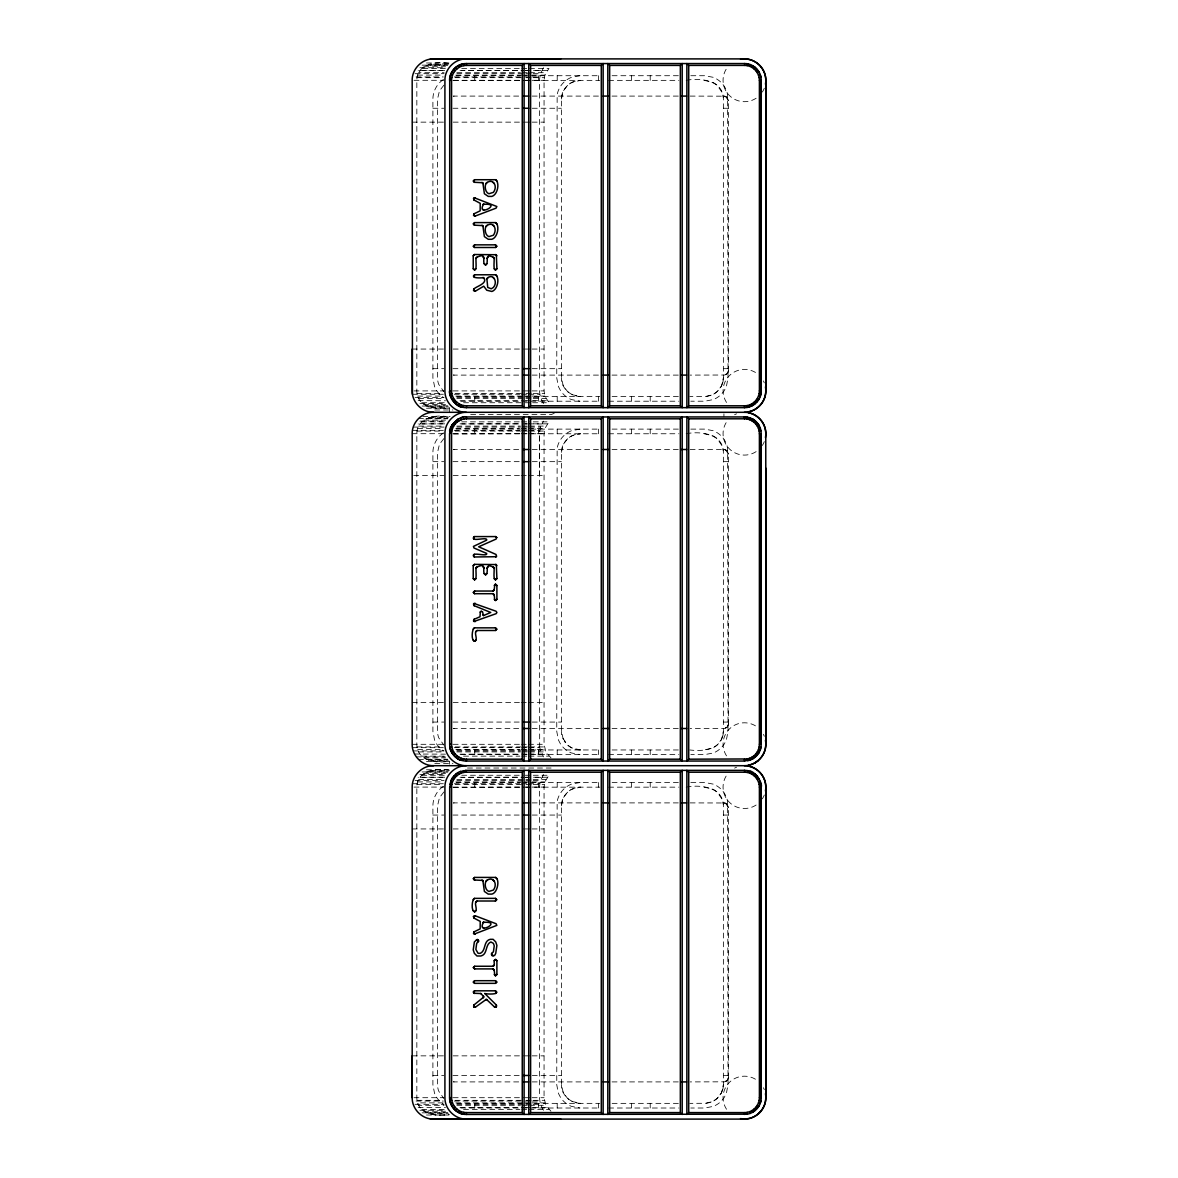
<?xml version="1.0" encoding="UTF-8"?>
<svg xmlns="http://www.w3.org/2000/svg" width="1178" height="1178" viewBox="0 0 1178 1178"><rect width="100%" height="100%" fill="white"/><g stroke="black" fill="none" stroke-linecap="round" stroke-linejoin="round"><path stroke-width="0.75" stroke-dasharray="5 3.75" d="M449.378 412.3L449.378 407.647C436.92 410.562 416.673 407.323 416.835 390.905L416.835 80.295C416.673 63.877 436.92 60.638 449.378 63.553M539.406 475.544L539.406 433.695L540.452 427.084L543.5 421.12M561.405 98.967L563.305 90.912L567.722 85.184A19.304 19.304 0 0 1 572.331 82.195L580.666 80.354C570.608 80.251 561.376 88.777 561.405 98.967L561.405 377.961L563.305 386.016L567.722 391.744A19.304 19.304 0 0 0 572.331 394.733L580.666 396.559M561.405 452.367L563.305 444.312L567.722 438.584A19.304 19.304 0 0 1 572.331 435.595L580.666 433.754C570.608 433.637 561.376 442.177 561.405 452.367L561.405 731.361L563.305 739.416M561.405 805.767L563.305 797.712L567.722 791.984A19.304 19.304 0 0 1 572.331 788.995L580.666 787.154C570.608 787.037 561.376 795.577 561.405 805.767L561.405 1084.761L563.305 1092.816L567.722 1098.544A19.216 19.216 0 0 0 572.331 1101.533L580.666 1103.359M448.111 416.953C435.845 413.993 416.629 417.881 416.835 433.695L416.835 744.305C416.673 760.723 436.92 763.962 449.378 761.047L449.378 764.154M449.378 770.353C436.92 767.438 416.673 770.677 416.835 787.095L416.835 1097.705C416.673 1114.123 436.92 1117.362 449.378 1114.447M543.5 67.72L540.452 73.684L539.406 80.295L539.406 390.905L540.452 397.516L543.5 403.48M532.603 402.743L548.963 402.743L544.884 396.088L544.059 390.905L544.059 80.295L544.884 75.112L548.963 68.457L528.966 68.457M550.965 757.852L545.885 751.917L544.059 744.305L544.059 433.695L544.884 428.512L548.963 421.857L528.966 421.857M543.5 774.52L540.452 780.484L539.406 787.095L539.406 1097.705L540.452 1104.316L543.5 1110.28M550.965 1111.252L545.885 1105.303L544.059 1097.705L544.059 787.095L544.884 781.912L548.963 775.257L532.603 775.257M686.17 80.354C700.071 77.483 723.439 80.251 723.366 98.967L723.366 377.961L721.466 386.016L717.049 391.744A19.304 19.304 0 0 1 712.44 394.733L705.74 396.485L689.748 396.559M686.17 433.754C700.071 430.883 723.439 433.651 723.366 452.367L723.366 731.361L721.466 739.416L717.049 745.144A19.304 19.304 0 0 1 712.44 748.133L704.105 749.959M686.17 787.154C700.071 784.283 723.439 787.051 723.366 805.767L723.366 1084.761L721.466 1092.816L717.049 1098.544A19.304 19.304 0 0 1 712.44 1101.533L705.74 1103.285L689.748 1103.359M722.718 382.776C720.45 390.875 712.425 396.515 704.105 396.559M722.718 736.176C718.933 750.327 701.749 751.49 689.748 749.959M722.718 1089.576C720.45 1097.675 712.425 1103.315 704.105 1103.359M445.358 68.457L421.739 68.457L418.661 72.697L444.106 72.697M443.885 85.184L439.453 90.912L437.553 98.967L437.553 377.961A17.964 17.964 0 0 0 438.746 384.396L443.885 391.744M443.885 438.584L439.453 444.312L437.553 452.367L437.553 731.361A17.964 17.964 0 0 0 438.746 737.796L443.885 745.144M443.885 791.984L439.453 797.712L437.553 805.767L437.553 1084.761A17.964 17.964 0 0 0 438.746 1091.196L443.885 1098.544M443.429 79.5C437.009 83.785 432.944 91.221 432.9 98.967L432.9 377.961L434.535 386.517A23.339 23.339 0 0 0 443.429 397.428M443.429 432.9C437.009 437.185 432.944 444.621 432.9 452.367L432.9 731.361L434.535 739.917A23.339 23.339 0 0 0 443.429 750.828M443.429 786.286C437.009 790.585 432.944 798.021 432.9 805.767L432.9 1084.761L434.535 1093.317A23.339 23.339 0 0 0 443.429 1104.228M554.19 413.345L551.083 414.627L467.475 414.627M453.515 80.634L523.93 80.369M453.515 434.034L520.293 433.769M453.515 787.434L523.93 787.169M454.119 96.095L453.28 96.184A4.653 4.653 0 0 1 454.119 96.095L519.778 96.095M454.119 449.495L453.28 449.584A4.653 4.653 0 0 1 454.119 449.495L519.778 449.495M454.119 802.895L453.28 802.984A4.653 4.653 0 0 1 454.119 802.895L519.778 802.895M580.003 75.716L571.448 77.336A23.236 23.236 0 0 0 557.15 94.726L556.752 377.961L558.387 386.517L560.551 390.684A23.162 23.162 0 0 0 571.448 399.578L580.003 401.212M580.003 429.116L571.448 430.736A23.236 23.236 0 0 0 557.15 448.126L556.752 731.361L558.387 739.917L560.551 744.084A23.162 23.162 0 0 0 571.448 752.978L580.003 754.612M580.003 782.516L571.448 784.136A23.236 23.236 0 0 0 557.15 801.526L556.752 1084.761L558.387 1093.317L560.551 1097.484A23.162 23.162 0 0 0 571.448 1106.378L580.003 1108.012M426.451 62.979L450.084 62.979M447.316 63.759L428.394 64.363L448.391 64.363M422.077 65.158L447.522 65.158M425.965 65.379L447.787 65.379M423.727 66.748L445.549 66.748M419.898 67.72L445.343 67.72M461.717 68.457L519.881 68.457M521.707 68.457L527.155 68.457M420.031 70.444L445.475 70.444L418.146 70.577M460.009 70.444L523.636 70.444L461.776 70.577M525.447 70.444L530.895 70.444L525.388 70.577M547.255 70.444L532.721 70.444L541.747 70.577M456.828 72.697L520.44 72.697M522.252 72.697L527.715 72.697M529.526 72.697L545.885 72.697M415.039 73.684L444.121 73.684M456.843 73.684L524.107 73.684M525.918 73.684L531.366 73.684M533.192 73.684L540.452 73.684M417.645 75.112L443.09 75.112M455.812 75.112L523.076 75.112M524.887 75.112L530.336 75.112M532.161 75.112L544.884 75.112M456.151 75.716L520.44 75.716M522.104 75.716L599.764 75.716M612.118 75.716L678.867 75.716M690.809 75.716L704.768 75.716L713.323 77.336A23.236 23.236 0 0 1 727.621 94.726L728.019 377.961L726.384 386.517L724.22 390.684A23.162 23.162 0 0 1 713.323 399.578L704.768 401.212L690.809 401.212M416.084 76.938L443.34 76.938M454.252 76.938L523.312 76.938M525.138 76.938L530.586 76.938M532.397 76.938L539.671 76.938M417.041 77.674L442.486 77.674M455.209 77.674L524.269 77.674M526.095 77.674L531.543 77.674M533.354 77.674L544.265 77.674M413.993 80.295L444.091 80.295M453.177 80.295L524.063 80.295M524.873 80.295L531.337 80.295M532.147 80.295L544.059 80.295M525.756 80.369L599.764 80.369M608.584 80.369L678.881 80.354M532.191 96.095L599.617 96.095M612.045 96.095L679.47 96.095M690.117 96.095L724.676 96.184L727.106 97.465L728.475 100.748L728.402 371.291L727.106 373.735L724.676 375.016L690.117 375.105M432.9 108.258L443.841 108.258M452.941 108.258L520.337 108.258M532.265 108.258L561.405 108.258M723.366 108.258L728.019 108.258M412.182 122.144L444.091 122.144M453.177 122.144L524.063 122.144M524.873 122.144L531.337 122.144M532.147 122.144L544.059 122.144M412.182 349.056L444.091 349.056M453.177 349.056L524.063 349.056M524.873 349.056L531.337 349.056M532.147 349.056L544.059 349.056M432.9 368.67L443.841 368.67M452.941 368.67L520.337 368.67M532.265 368.67L561.405 368.67M723.366 368.67L728.019 368.67M454.119 375.105L453.28 375.016A4.653 4.653 0 0 0 454.119 375.105L519.778 375.105M532.191 375.105L599.617 375.105M612.045 375.105L679.47 375.105M413.993 390.905L444.091 390.905M453.177 390.905L524.063 390.905M524.873 390.905L531.337 390.905M532.147 390.905L544.059 390.905M417.041 393.526L442.486 393.526M455.209 393.526L524.269 393.526M526.095 393.526L531.543 393.526M533.354 393.526L544.265 393.526M412.447 394.262L443.34 394.262M454.252 394.262L519.675 394.262M521.501 394.262L526.949 394.262M528.775 394.262L539.671 394.262M417.645 396.088L443.09 396.088M455.812 396.088L523.076 396.088M524.887 396.088L530.336 396.088M532.161 396.088L544.884 396.088M456.814 396.559L523.93 396.559M525.756 396.559L599.764 396.559M612.118 396.559L678.867 396.559M415.039 397.516L444.121 397.516M456.843 397.516L524.107 397.516M525.918 397.516L531.366 397.516M533.192 397.516L540.452 397.516M418.661 398.503L444.106 398.503M456.828 398.503L524.077 398.517M525.889 398.517L531.352 398.517M533.163 398.517L545.885 398.517M418.146 400.623L445.475 400.756M460.009 400.756L523.636 400.756M525.388 400.623L530.895 400.756M532.647 400.623L547.255 400.756M460.804 401.212L599.764 401.212M608.584 401.212L678.867 401.212M421.739 402.743L445.358 402.743M463.543 402.743L523.518 402.743M525.329 402.743L530.792 402.743M419.898 403.48L445.343 403.48M423.727 404.452L445.549 404.452M425.965 405.821L447.787 405.821M422.077 406.042L447.522 406.042M428.394 406.837L448.391 406.837M430.957 407.441L447.316 407.441M426.451 408.221L450.084 408.221M434.77 409.973L452.941 409.973M422.814 416.379L450.084 416.379M430.957 417.159L447.316 417.159M428.394 417.763L448.391 417.763M418.44 418.558L447.522 418.558M425.965 418.779L447.787 418.779M423.727 420.148L445.549 420.148M419.898 421.12L445.343 421.12M421.739 421.857L445.358 421.857M461.717 421.857L519.881 421.857M521.707 421.857L527.155 421.857M420.031 423.844L445.475 423.844L418.146 423.977M460.009 423.844L519.999 423.844L461.776 423.977M527.258 423.844L521.81 423.844L527.199 423.977M547.255 423.844L529.084 423.844L541.747 423.977M418.661 426.097L444.106 426.097M456.828 426.097L520.44 426.097M522.252 426.097L527.715 426.097M529.526 426.097L545.885 426.097M413.228 427.084L444.121 427.084M456.843 427.084L520.47 427.084M522.281 427.084L527.729 427.084M529.555 427.084L540.452 427.084M417.645 428.512L443.09 428.512M455.812 428.512L519.439 428.512M521.25 428.512L526.699 428.512M528.524 428.512L544.884 428.512M456.151 429.116L520.44 429.116M522.104 429.116L599.764 429.116M612.118 429.116L678.867 429.116M690.809 429.116L704.768 429.116L713.323 430.736A23.236 23.236 0 0 1 727.621 448.126L728.019 731.361L726.384 739.917L724.22 744.084A23.162 23.162 0 0 1 713.323 752.978L704.768 754.612L690.809 754.612M412.447 430.338L443.34 430.338M454.252 430.338L519.675 430.338M521.501 430.338L526.949 430.338M528.775 430.338L539.671 430.338M417.041 431.074L442.486 431.074M455.209 431.074L520.632 431.074M522.458 431.074L527.906 431.074M529.732 431.074L544.265 431.074M412.182 433.695L444.091 433.695M453.177 433.695L520.426 433.695M521.236 433.695L527.7 433.695M528.51 433.695L544.059 433.695M522.104 433.769L599.764 433.769M608.584 433.769L678.881 433.754M532.191 449.495L599.617 449.495M612.045 449.495L679.47 449.495M690.117 449.495L724.676 449.584L727.106 450.865L728.475 454.148L728.402 724.691L727.106 727.135L724.676 728.416L690.117 728.505M432.9 461.658L443.841 461.658M452.941 461.658L520.337 461.658M532.265 461.658L561.405 461.658M723.366 461.658L728.019 461.658M413.728 475.544L444.091 475.544M453.177 475.544L520.426 475.544M521.236 475.544L527.7 475.544M528.51 475.544L544.059 475.544M412.182 702.456L444.091 702.456M453.177 702.456L520.426 702.456M521.236 702.456L527.7 702.456M528.51 702.456L544.059 702.456M432.9 722.07L443.841 722.07M452.941 722.07L520.337 722.07M532.265 722.07L561.405 722.07M723.366 722.07L728.019 722.07M454.119 728.505L453.28 728.416A4.653 4.653 0 0 0 454.119 728.505L519.778 728.505M532.191 728.505L599.617 728.505M612.045 728.505L679.47 728.505M412.182 744.305L444.091 744.305M453.177 744.305L520.426 744.305M521.236 744.305L527.7 744.305M528.51 744.305L544.059 744.305M417.041 746.926L442.486 746.926M455.209 746.926L520.632 746.926M522.458 746.926L527.906 746.926M529.732 746.926L544.265 746.926M412.447 747.662L443.34 747.662M454.252 747.662L519.675 747.662M521.501 747.662L526.949 747.662M528.775 747.662L539.671 747.662L543.5 756.88M417.645 749.488L443.09 749.488M455.812 749.488L519.439 749.488M521.25 749.488L526.699 749.488M528.524 749.488L544.884 749.488M456.814 749.959L520.293 749.959M522.104 749.959L599.764 749.959M612.118 749.959L678.867 749.959M413.228 750.916L444.121 750.916M456.843 750.916L520.47 750.916M522.281 750.916L527.729 750.916M529.555 750.916L540.452 750.916M418.661 751.917L444.106 751.917M456.828 751.917L520.44 751.917M522.252 751.917L527.715 751.917M529.526 751.917L545.885 751.917M414.509 754.023L445.475 754.156M460.009 754.156L519.999 754.156M521.751 754.023L527.258 754.156M529.025 754.023L547.255 754.156M460.804 754.612L599.764 754.612M608.584 754.612L678.867 754.612M421.739 756.143L445.358 756.143M463.543 756.143L519.881 756.143M521.707 756.143L527.155 756.143M528.966 756.143L548.963 756.143M416.261 756.88L445.343 756.88M423.727 757.852L445.549 757.852M425.965 759.221L447.787 759.221M418.44 759.442L447.522 759.442M428.394 760.237L448.391 760.237M430.957 760.841L447.316 760.841M426.451 761.621L450.084 761.621M434.77 763.373L452.941 763.373M467.475 768.027L551.083 768.027M426.451 769.779L450.084 769.779M430.957 770.559L447.316 770.559M428.394 771.163L448.391 771.163M422.077 771.958L447.522 771.958M425.965 772.179L447.787 772.179M423.727 773.548L445.549 773.548M419.898 774.52L445.343 774.52M421.739 775.257L445.358 775.257M461.717 775.257L523.518 775.257M525.329 775.257L530.792 775.257M420.031 777.244L445.475 777.244L418.146 777.377M460.009 777.244L523.636 777.244L461.776 777.377M525.447 777.244L530.895 777.244L525.388 777.377M547.255 777.244L532.721 777.244L541.747 777.377M418.661 779.483L444.106 779.483M456.828 779.483L524.077 779.497M525.889 779.497L531.352 779.497M533.163 779.497L545.885 779.497M415.039 780.484L444.121 780.484M456.843 780.484L524.107 780.484M525.918 780.484L531.366 780.484M533.192 780.484L540.452 780.484M417.645 781.912L443.09 781.912M455.812 781.912L523.076 781.912M524.887 781.912L530.336 781.912M532.161 781.912L544.884 781.912M456.151 782.516L520.44 782.516M522.104 782.516L599.764 782.516M612.118 782.516L678.867 782.516M690.809 782.516L704.768 782.516L713.323 784.136A23.236 23.236 0 0 1 727.621 801.526L728.019 1084.761L726.384 1093.317L724.22 1097.484A23.162 23.162 0 0 1 713.323 1106.378L704.768 1108.012L690.809 1108.012M412.447 783.738L443.34 783.738M454.252 783.738L519.675 783.738M521.501 783.738L526.949 783.738M528.775 783.738L539.671 783.738M417.041 784.474L442.486 784.474M455.209 784.474L524.269 784.474M526.095 784.474L531.543 784.474M533.354 784.474L544.265 784.474M413.993 787.095L444.091 787.095M453.177 787.095L524.063 787.095M524.873 787.095L531.337 787.095M532.147 787.095L544.059 787.095M525.756 787.169L599.764 787.169M608.584 787.169L678.881 787.154M532.191 802.895L599.617 802.895M612.045 802.895L679.47 802.895M690.117 802.895L724.676 802.984L727.106 804.265L728.475 807.548L728.402 1078.091L727.106 1080.535L724.676 1081.816L690.117 1081.905M432.9 815.058L443.841 815.058M452.941 815.058L520.337 815.058M532.265 815.058L561.405 815.058M723.366 815.058L728.019 815.058M412.182 828.944L444.091 828.944M453.177 828.944L524.063 828.944M524.873 828.944L531.337 828.944M532.147 828.944L544.059 828.944M412.182 1055.856L444.091 1055.856M453.177 1055.856L524.063 1055.856M524.873 1055.856L531.337 1055.856M532.147 1055.856L544.059 1055.856M432.9 1075.47L443.841 1075.47M452.941 1075.47L520.337 1075.47M532.265 1075.47L561.405 1075.47M723.366 1075.47L728.019 1075.47M454.119 1081.905L453.28 1081.816A4.653 4.653 0 0 0 454.119 1081.905L519.778 1081.905M532.191 1081.905L599.617 1081.905M612.045 1081.905L679.47 1081.905M413.993 1097.705L444.091 1097.705M453.177 1097.705L524.063 1097.705M524.873 1097.705L531.337 1097.705M532.147 1097.705L544.059 1097.705M417.041 1100.326L442.486 1100.326M455.209 1100.326L524.269 1100.326M526.095 1100.326L531.543 1100.326M533.354 1100.326L544.265 1100.326M416.084 1101.062L443.34 1101.062M454.252 1101.062L523.312 1101.062M525.138 1101.062L530.586 1101.062M532.397 1101.062L539.671 1101.062M443.09 1102.888L417.645 1102.888L418.661 1105.303L444.106 1105.303M455.812 1102.888L523.076 1102.888M524.887 1102.888L530.336 1102.888M532.161 1102.888L544.884 1102.888M456.814 1103.359L523.93 1103.359M525.756 1103.359L599.764 1103.359M612.118 1103.359L678.867 1103.359M415.039 1104.316L444.121 1104.316M456.843 1104.316L524.107 1104.316M525.918 1104.316L531.366 1104.316M533.192 1104.316L540.452 1104.316M456.828 1105.303L520.44 1105.303M522.252 1105.303L527.715 1105.303M529.526 1105.303L545.885 1105.303M418.146 1107.423L445.475 1107.556M460.009 1107.556L523.636 1107.556M525.388 1107.423L530.895 1107.556M532.647 1107.423L547.255 1107.556M460.804 1108.012L599.764 1108.012M608.584 1108.012L678.867 1108.012M421.739 1109.543L445.358 1109.543M463.543 1109.543L519.881 1109.543M521.707 1109.543L527.155 1109.543M528.966 1109.543L548.963 1109.543M419.898 1110.28L445.343 1110.28M423.727 1111.252L445.549 1111.252M425.965 1112.621L447.787 1112.621M422.077 1112.842L447.522 1112.842M428.394 1113.637L448.391 1113.637M430.957 1114.241L447.316 1114.241M426.451 1115.021L450.084 1115.021M580.666 749.959C574.128 749.988 567.663 746.499 564.174 740.977M704.105 80.354L712.44 82.195A19.304 19.304 0 0 1 717.049 85.184L722.173 92.517L723.292 97.391M580.666 396.559C572.92 396.485 565.455 391.685 562.598 384.396A17.964 17.964 0 0 1 561.405 377.961M704.105 433.754L712.44 435.595A19.304 19.304 0 0 1 717.049 438.584L722.173 445.917L723.292 450.791M580.666 749.959L572.331 748.133A19.304 19.304 0 0 1 567.722 745.144L562.598 737.796A17.964 17.964 0 0 1 561.405 731.361M704.105 787.154L712.44 788.995A19.304 19.304 0 0 1 717.049 791.984L722.173 799.317L723.292 804.191M580.666 1103.359C572.92 1103.285 565.455 1098.485 562.598 1091.196A17.964 17.964 0 0 1 561.405 1084.761M539.671 747.662L539.406 433.695M723.925 413.846L723.925 416.953M650.212 75.716L650.212 80.369M650.212 396.559L650.212 401.212M650.212 429.116L650.212 433.769M650.212 749.959L650.212 754.612M650.212 782.516L650.212 787.169M650.212 1103.359L650.212 1108.012M631.614 75.716L631.614 80.369M631.614 396.559L631.614 401.212M631.614 429.116L631.614 433.769M631.614 749.959L631.614 754.612M631.614 782.516L631.614 787.169M631.614 1103.359L631.614 1108.012M598.601 75.716L598.601 80.369M598.601 396.559L598.601 401.212M598.601 429.116L598.601 433.769M598.601 749.959L598.601 754.612M598.601 782.516L598.601 787.169M598.601 1103.359L598.601 1108.012M557.209 75.716L557.209 80.369M557.209 396.559L557.209 401.212M557.209 429.116L557.209 433.769M557.209 749.959L557.209 754.612M557.209 782.516L557.209 787.169M557.209 1103.359L557.209 1108.012M538.611 75.716L538.611 80.369M538.611 396.559L538.611 401.212M538.611 429.116L538.611 433.769M538.611 749.959L538.611 754.612M538.611 782.516L538.611 787.169M538.611 1103.359L538.611 1108.012M474.763 75.716L474.763 80.369M474.763 396.559L474.763 401.212M474.763 429.116L474.763 433.769M474.763 749.959L474.763 754.612M474.763 782.516L474.763 787.169M474.763 1103.359L474.763 1108.012M723.366 1084.747A18.053 18.053 0 0 1 722.173 1091.211M764.316 795.003A21.395 21.395 0 0 1 762.328 798.831M756.129 805.03A21.395 21.395 0 0 1 727.827 773.637M734.601 768.115A21.395 21.395 0 0 1 736.559 767.231M726.531 1109.264A21.395 21.395 0 0 1 757.91 1080.948M763.432 1087.736A21.395 21.395 0 0 1 764.316 1089.694M723.366 377.947A18.053 18.053 0 0 1 722.173 384.426M764.316 88.203A21.395 21.395 0 0 1 762.328 92.031M756.129 98.23A21.395 21.395 0 0 1 727.827 66.837M726.531 402.464A21.395 21.395 0 0 1 757.91 374.162M763.432 380.936A21.395 21.395 0 0 1 764.316 382.894M726.531 755.864A21.395 21.395 0 0 1 757.91 727.548M763.432 734.336A21.395 21.395 0 0 1 764.316 736.294M764.316 441.603A21.395 21.395 0 0 1 762.328 445.431M756.129 451.63A21.395 21.395 0 0 1 727.827 420.237M734.601 414.73A21.395 21.395 0 0 1 736.559 413.831M723.366 731.347A18.053 18.053 0 0 1 722.173 737.826M728.475 370.452L727.106 373.735L723.822 375.105A4.653 4.653 0 0 0 728.475 370.452M728.475 723.852L727.106 727.135L723.822 728.505A4.653 4.653 0 0 0 728.475 723.852M728.475 1077.252L727.106 1080.535L723.822 1081.905A4.653 4.653 0 0 0 728.475 1077.252M725.53 96.419L723.822 96.095A4.653 4.653 0 0 1 728.475 100.748L725.53 96.419M725.53 449.819L723.822 449.495A4.653 4.653 0 0 1 728.475 454.148L725.53 449.819M725.53 803.219L723.822 802.895A4.653 4.653 0 0 1 728.475 807.548L725.53 803.219"/><path stroke-width="1.5" d="M466.311 1119.1C454.87 1119.291 444.724 1109.146 444.916 1097.705L444.916 787.095C444.724 775.654 454.87 765.509 466.311 765.7L744.378 765.7C755.82 765.509 765.965 775.654 765.774 787.095L765.774 1097.705C765.965 1109.146 755.82 1119.291 744.378 1119.1L433.578 1119.1C422.136 1119.321 411.961 1109.146 412.182 1097.705L412.182 1055.856M412.182 349.056L412.182 390.905C411.961 402.346 422.136 412.521 433.578 412.3L462.188 412.3M744.378 765.7C755.82 765.891 765.965 755.746 765.774 744.305L765.774 468.093M466.311 58.9C454.87 58.709 444.724 68.854 444.916 80.295L444.916 390.905C444.724 402.346 454.87 412.491 466.311 412.3L744.378 412.3C755.82 412.491 765.965 402.346 765.774 390.905L765.774 80.295C765.965 68.854 755.82 58.709 744.378 58.9L433.578 58.9C422.136 58.679 411.961 68.854 412.182 80.295L412.447 394.262M496.66 537.551L496.1 539.068L478.68 546.783L496.1 554.499L496.394 556.708L474.351 556.988C469.374 550.656 488.045 557.533 486.647 553.41L473.998 548.02L473.423 546.415L486.661 540.157C488.075 536.093 469.359 542.852 474.351 536.579L495.732 536.579L496.66 537.551L495.732 536.579M522.252 65.408L522.252 405.792L524.077 407.632L524.107 63.553L522.252 65.408L466.473 65.408C458.492 65.276 451.365 72.359 451.572 80.369L451.572 390.831C451.395 398.827 458.463 405.954 466.473 405.792L466.385 407.632C457.403 407.882 449.407 399.872 449.569 390.905M523.871 417.189L522.252 418.808L466.473 418.808C458.507 418.691 451.365 425.744 451.572 433.769L451.572 744.231C451.395 752.227 458.463 759.354 466.473 759.192L466.385 761.032C457.491 761.268 449.26 753.287 449.701 744.305L449.569 433.695L451.807 425.317L457.933 419.191M466.473 1112.592C458.463 1112.754 451.395 1105.627 451.572 1097.631L451.572 787.169C451.38 779.173 458.478 772.046 466.473 772.208L522.252 772.208L524.077 770.368L524.107 1114.447L522.252 1112.592L466.473 1112.592L466.385 1114.432C457.403 1114.668 449.407 1106.672 449.569 1097.705L449.701 787.095L451.807 778.717L457.933 772.591M688.718 65.408L688.718 405.792L686.877 407.632L686.862 63.553L688.718 65.408L744.496 65.408L744.57 63.568L466.311 63.553M744.496 418.808L744.57 416.968C753.434 416.776 761.577 424.757 761.121 433.695L761.121 744.305C761.503 752.241 755.157 759.442 747.47 760.797L747.146 758.956C754.082 757.793 759.501 751.269 759.398 744.231L759.398 433.769C759.574 425.773 752.506 418.646 744.496 418.808L688.718 418.808L686.877 416.968L686.862 761.047L688.718 759.192L747.146 758.956M688.718 772.208L688.718 1112.592L686.862 1114.447L686.862 770.353L688.718 772.208L744.496 772.208L744.57 770.368L466.311 770.353L460.024 771.664M449.569 80.295C449.407 71.313 457.403 63.347 466.385 63.553L466.473 65.408M463.808 405.556C460.127 411.637 447.905 396.706 449.701 390.905L449.701 80.295C449.643 72.948 454.944 65.924 462.085 64.186M744.584 416.953L466.311 416.953C459.464 414.435 444.239 430.53 451.572 433.769M688.718 405.792L744.496 405.792C752.506 405.968 759.574 398.827 759.398 390.831L759.398 80.369C759.515 72.403 752.536 65.232 744.496 65.408M744.378 407.647C753.287 407.868 761.592 399.946 761.121 390.905L761.121 80.295C761.577 71.269 753.316 63.288 744.378 63.553M758.499 395.999L760.222 396.633L761.253 390.905L761.253 80.295L759.398 80.369M688.718 1112.592L744.496 1112.592C752.506 1112.754 759.574 1105.627 759.398 1097.631L759.398 787.169C759.574 779.173 752.506 772.046 744.496 772.208M473.423 180.97L474.675 179.719L495.658 179.719C499.928 182.943 497.661 194.797 491.874 196.402L488.252 196.402L484.394 193.752L482.862 182.737L474.219 182.281L473.423 180.97L474.675 179.719M473.423 223.849L474.675 222.598L495.658 222.598C499.928 225.808 497.572 237.691 491.874 239.281L488.252 239.281L484.394 236.631L482.862 225.616L474.219 225.16L473.423 223.849L474.675 222.598M473.423 246.099L474.675 244.847L495.437 244.847L496.674 246.246L495.437 247.498L474.675 247.498L473.423 246.246L474.675 244.847M473.232 255.773L474.484 254.522L496.336 254.728L496.91 268.731C492.124 273.679 494.951 259.396 493.876 257.54C483.054 252.18 489.812 262.561 485.63 264.976C480.521 262.944 489.032 251.4 476.236 257.54C475.132 259.381 477.988 273.664 473.232 268.731L473.232 255.773L474.484 254.522M485.896 183.606C492.168 177.274 498.441 185.564 493.42 192.353L488.885 193.737C484.865 192.515 483.967 184.254 487.132 182.369M485.896 226.485C492.522 220.183 498.058 228.517 493.42 235.232L488.885 236.616C484.865 235.379 483.967 227.133 487.132 225.248M486.882 278.685C492.654 272.442 498.382 281.63 493.42 287.417L491.255 288.801L487.721 287.417L486.882 278.685L488.134 277.434M473.232 565.602L474.484 564.365L496.336 564.571L496.895 578.56C492.124 583.508 494.951 569.224 493.876 567.369C483.054 562.009 489.812 572.39 485.63 574.805C480.521 572.773 489.017 561.229 476.236 567.369C475.132 569.21 477.988 583.493 473.232 578.56L473.232 565.602L474.484 564.365M473.423 592.298L474.675 591.047L492.993 591.047C495.732 590.443 493.126 581.107 496.895 585.525L496.895 599.263C493.126 603.681 495.732 594.33 492.993 593.712L474.454 593.697L473.423 592.298L474.675 591.047M473.232 629.096L474.484 627.845L495.423 627.845L496.674 629.096L495.423 630.495L477.119 630.495C472.923 631.879 478.666 639.418 474.852 641.274C470.758 641.171 471.98 628.507 474.484 627.845M473.423 878.67L474.675 877.419L495.644 877.419C500.105 879.966 497.381 893.042 491.874 894.102L488.252 894.102L484.394 891.466L482.862 880.437L474.219 879.981L473.423 878.67L474.675 877.419M473.232 899.609L474.484 898.358L495.423 898.358L496.674 899.609L495.423 901.008L477.119 901.008C472.923 902.392 478.666 909.931 474.837 911.787C470.744 911.684 471.98 899.02 474.484 898.358M495.879 959.496L496.895 960.718L496.895 974.456C493.126 978.874 495.732 969.523 492.993 968.905L474.675 968.905L473.423 967.668L474.675 966.255L492.993 966.255C496.144 965.592 492.404 960.512 495.261 959.496M473.423 981.951L474.675 980.7L495.423 980.7L496.674 982.099L495.423 983.35L474.675 983.35L473.423 982.099L474.675 980.7M473.423 992.067L474.675 990.816L495.423 990.816C500.547 995.086 485.778 994.099 484.747 993.466L496.409 1005.099L496.277 1007.013L494.701 1007.161L486.381 999.312L475.456 1007.131L473.865 1007.057L473.689 1005.187L483.878 996.956L480.963 993.555L473.983 993.26L473.512 991.596L474.675 990.816M485.881 881.321C492.168 874.989 498.427 883.264 493.405 890.053L488.87 891.437C484.865 890.215 483.967 881.954 487.132 880.069M480.226 612.221L481.08 611.294L482.538 611.794L483.436 615.593L490.725 612.472L474.012 605.61L473.998 603.43L496.1 611.249L496.91 612.516L496.1 613.694L473.998 621.498L473.806 619.466L480.006 616.742L480.329 611.809L481.493 611.353M482.892 204.398C504.346 202.41 475.249 218.401 483.731 203.823M482.877 922.448C504.331 920.46 475.235 936.436 483.731 921.859M496.66 556.016L495.732 556.988M463.808 758.956C460.627 764.375 449.554 752.433 449.967 747.22M463.808 1112.356L463.499 1114.167C455.695 1112.93 449.628 1105.582 449.701 1097.705L451.572 1097.631M747.146 65.644L747.47 63.833M747.146 419.044L747.47 417.233M747.146 772.444C750.842 766.363 763.064 781.294 761.253 787.095L761.253 1097.705L759.398 1097.631M474.94 216.163L496.1 208.138L496.851 206.503L474.204 197.742L473.806 199.907L480.226 203.338L480.168 210.833L473.806 213.91L474.454 216.148M473.512 604.108L474.219 605.728M473.497 916.587L473.998 918.104L480.212 921.387L480.168 928.882L473.806 931.96L474.204 934.11L496.851 925.378L496.1 923.743L475.146 915.762L473.497 916.587L474.219 918.207M475.868 258.424L477.119 257.172M475.868 268.731L474.616 269.968M486.882 258.424L488.134 257.172M486.882 263.725L485.63 264.976L484.217 263.725M496.674 246.246L495.437 247.498M496.91 268.731L495.658 269.968M473.423 537.507L474.351 536.579M473.423 555.221L474.351 554.293M475.868 568.252L477.119 567.016M475.868 578.56L474.616 579.812M486.882 568.252L488.134 567.016M475.868 631.747L477.119 630.495M486.882 573.553L485.63 574.805L484.217 573.553M475.868 640.052L474.616 641.288M494.23 585.525L495.482 584.273M494.23 589.81L492.993 591.047M496.895 578.56L495.658 579.812M496.895 599.263L495.658 600.5M496.674 629.243L495.423 630.495M475.868 902.26L477.119 901.008M475.868 910.565L474.616 911.816M473.423 967.491L474.675 966.255M494.23 960.718L495.482 959.466L496.895 960.718M494.23 965.003L492.993 966.255M496.895 974.456L495.644 975.708M496.674 982.099L495.423 983.35M496.674 992.215L495.423 993.466M460.583 771.354C455.356 773.269 450.099 779.159 450.379 784.254M760.222 750.033L760.87 747.22L759.162 746.896M473.512 198.552L474.219 200.172M460.716 406.543L461.32 404.893M460.716 759.943L461.32 758.293M749.635 66.307L750.268 64.584M460.686 1113.416L461.32 1111.693M749.635 419.707L750.253 418.057M749.635 773.107L750.268 771.384M458.095 405.32L458.978 403.789M751.976 67.411L752.904 65.821M458.095 758.72L458.978 757.189M751.976 420.811L752.904 419.221M458.051 1112.179L458.978 1110.589M751.976 774.211L752.86 772.68M473.556 198.434L475.161 197.727M473.556 603.99L475.161 603.269M473.541 916.469L475.146 915.762M496.409 1006.866L496.409 1005.099M477.09 939.455L474.366 941.944L473.232 949.851L474.366 953.355L476.987 955.991L480.86 955.991C487.869 954.43 484.953 944.506 490.873 941.958L493.405 943.357L494.23 945.86L493.405 951.942C488.458 953.959 494.171 958.789 495.732 953.355L496.895 945.433L495.732 941.929L493.111 939.322L490.239 939.322C483.245 940.854 486.146 950.867 480.226 953.341L478.077 953.341L475.868 949.453L476.692 943.357L478.724 941.045L477.605 939.455M491.727 953.606L491.712 955.373M758.882 399.283L752.742 405.409L747.279 407.397M758.882 752.683L752.742 758.809L744.584 761.047L466.311 761.047M752.919 1112.209L758.882 1106.083L757.395 1105.155M478.371 941.693L478.371 939.911M754.097 68.898L755.289 67.485L747.279 63.803M455.724 403.656L456.873 402.302M455.724 757.056L456.873 755.702M754.097 422.298L755.231 420.944L752.742 419.191L744.378 416.953M455.68 1110.515L456.873 1109.102M754.097 775.698L755.231 774.344L747.279 770.603M483.392 997.854L483.525 995.984M473.865 1005.025L473.63 1006.778M528.76 407.647L528.76 63.553L530.615 65.408L530.615 405.792L528.863 407.544M607.804 407.647L607.804 63.553L609.659 65.408L609.659 405.792L607.907 407.544M749.635 1111.693L750.268 1113.416C756.585 1110.957 761.489 1104.655 761.121 1097.705L761.121 787.095L760.105 781.367L758.499 782.001M603.151 63.553L603.151 407.647L601.295 405.792L601.295 65.408L603.048 63.656M682.209 63.553L682.209 407.647L680.339 405.792L680.339 65.408L682.106 63.656M524.004 417.056L524.107 761.047L522.252 759.192L466.473 759.192M601.295 759.192L601.295 418.808L603.151 416.953L603.151 761.047L601.295 759.192L530.615 759.192L528.775 761.032L528.76 416.953L530.615 418.808L530.615 759.192M680.339 759.192L680.339 418.808L682.209 416.953L682.209 761.047L680.339 759.192L609.659 759.192L607.833 761.032L607.804 416.953L609.659 418.808L609.659 759.192M601.295 772.208L603.136 770.368L603.151 1114.447L601.295 1112.592L601.295 772.208L530.615 772.208L528.76 770.353L528.76 1114.447L530.615 1112.592L530.615 772.208M680.339 772.208L682.209 770.353L682.209 1114.447L680.339 1112.592L680.339 772.208L609.659 772.208L607.804 770.353L607.804 1114.447L609.659 1112.592L680.339 1112.592M758.131 1114.093L760.767 1111.458M473.968 288.934L473.527 290.554L475.161 291.29L483.746 286.195L486.764 290.23L491.874 291.467C497.558 289.862 499.987 278.008 495.658 274.783L474.675 274.783C469.919 278.641 482.096 277.979 483.657 277.64C489.739 285.105 467.416 287.903 475.382 291.172M755.923 70.724L757.336 69.546M455.047 400.476L453.942 401.389M755.923 424.124L757.336 422.946M455.047 753.876L453.942 754.789M755.923 777.524L757.174 776.479M758.882 778.717L757.336 776.346M453.633 1108.454L455.047 1107.276M755.069 762.829L758.131 760.693M476.472 939.808L478.224 939.779M493.626 955.505L491.859 955.52M496.277 1007.013L494.51 1007.013M474.219 213.645L473.497 215.265L475.161 216.104M474.219 619.201L473.512 620.821M474.219 931.695L473.497 933.315M757.395 72.845L759 71.932M452.028 399.224L453.559 398.355M757.395 426.245L759 425.332M452.028 752.624L453.559 751.755M757.395 779.645L759 778.732M451.969 1106.068L453.559 1105.155M485.542 999.562L487.177 999.68M475.456 1007.131L473.718 1006.881M758.499 75.201L760.222 74.567L760.87 77.38L759.162 77.704M450.938 396.559L452.47 395.999M758.499 428.601L760.222 427.967L760.34 430.898M450.938 749.959L452.47 749.399M452.47 1102.799L450.732 1103.433M750.106 1113.446L747.47 1114.197L747.146 1112.356M474.675 274.783L473.423 276.035L474.675 277.434M495.423 901.008L496.674 899.756L495.423 898.358M475.161 621.645L473.556 620.939M475.146 934.139L473.541 933.432M449.981 393.805L451.792 393.496M759.162 431.104L760.767 430.824M450.187 747.176L451.792 746.896M759.162 784.504L760.9 784.195M449.981 1100.605L451.792 1100.296M483.731 210.008L482.892 209.419M483.731 615.549L482.892 614.975M483.731 928.043L482.877 927.454M466.311 412.3C454.87 412.109 444.724 422.254 444.916 433.695L444.916 744.305C444.724 755.746 454.87 765.891 466.311 765.7M465.663 770.412L466.473 772.208M466.311 1114.447L747.279 1114.197M560.802 58.9L430.22 59.165M433.578 412.3C422.136 412.079 411.961 422.254 412.182 433.695L412.182 744.305C411.961 755.746 422.136 765.921 433.578 765.7L462.188 765.7M433.578 765.7C422.136 765.479 411.961 775.654 412.182 787.095L412.182 1097.705M451.572 390.831L449.731 390.905M759.398 433.769L760.826 433.71M761.017 433.695L761.253 744.305L759.398 744.231M451.572 744.231L449.731 744.305M759.398 787.169L761.15 787.095M530.615 65.408L601.295 65.408M609.659 65.408L680.339 65.408M523.326 96.095L528.642 96.095M603.165 96.095L608.496 96.095M681.237 96.095L686.568 96.095M523.165 108.258L528.627 108.258M523.165 368.67L528.922 368.67M523.326 375.105L528.642 375.105M603.165 375.105L608.496 375.105M681.237 375.105L686.568 375.105M466.473 405.792L522.252 405.792M530.615 405.792L601.295 405.792M609.659 405.792L680.339 405.792M466.311 407.647L744.584 407.647L744.496 405.792M530.615 418.808L601.295 418.808M609.659 418.808L680.339 418.808M523.326 449.495L528.642 449.495M603.165 449.495L608.496 449.495M681.237 449.495L686.568 449.495M523.165 461.658L528.627 461.658M523.165 722.07L528.922 722.07M523.326 728.505L528.642 728.505M603.165 728.505L608.496 728.505M681.237 728.505L686.568 728.505M523.326 802.895L528.642 802.895M603.165 802.895L608.496 802.895M681.237 802.895L686.568 802.895M523.165 815.058L528.627 815.058M523.165 1075.47L528.922 1075.47M523.326 1081.905L528.642 1081.905M603.165 1081.905L608.496 1081.905M681.237 1081.905L686.568 1081.905M530.615 1112.592L601.295 1112.592M430.22 1118.835L560.802 1119.1M449.731 80.295L451.572 80.369M759.398 390.831L761.238 390.905M449.805 787.095L451.572 787.169M744.378 412.3C755.82 412.109 765.965 422.254 765.774 433.695L765.774 744.305M744.378 770.353L747.47 770.603M449.981 77.395L451.792 77.704M760.973 393.805L759.162 393.496M449.981 430.78L451.792 431.104M451.792 784.504L450.055 784.195M759.162 1100.296L760.973 1100.605L760.105 1103.433L758.499 1102.799M495.658 179.719L496.91 180.97M492.993 182.369L494.245 183.606M481.979 182.369L483.23 183.606M474.675 182.369L473.423 181.117M495.658 222.598L496.91 223.849M492.993 225.248L494.245 226.485M481.979 225.248L483.23 226.485M474.675 225.248L473.423 223.997M495.437 244.847L496.674 246.099M474.675 247.498L473.423 246.246M495.658 254.522L496.91 255.773M492.993 257.172L494.245 258.424M482.965 257.172L484.217 258.424M495.482 269.968L494.245 268.731M474.484 269.968L473.232 268.731M495.658 274.783L496.91 276.035M492.993 277.434L494.245 278.685M482.965 277.434L484.217 278.685M474.351 539.274L473.423 538.346M474.351 556.988L473.423 556.06M495.658 564.365L496.895 565.602M492.993 567.016L494.245 568.252M482.965 567.016L484.217 568.252M495.482 579.812L494.245 578.56M474.484 579.812L473.232 578.56M495.658 584.273L496.895 585.525M492.993 593.712L494.23 594.964M474.675 593.712L473.423 592.46M495.482 600.5L494.23 599.263M495.423 627.845L496.674 629.096M474.484 641.288L473.232 640.052M495.644 877.419L496.895 878.67M492.993 880.069L494.23 881.321M481.979 880.069L483.216 881.321M474.675 880.069L473.423 878.817M474.484 911.816L473.232 910.565M492.993 968.905L494.23 970.157M474.675 968.905L473.423 967.668M495.482 975.708L494.23 974.456M495.423 980.7L496.674 981.951M474.675 983.35L473.423 982.099M495.423 990.816L496.674 992.067M474.675 993.466L473.423 992.215M480.491 993.466L481.36 993.834M450.732 74.567L452.47 75.201M450.732 427.967L452.47 428.601M758.499 749.399L760.031 749.959M450.806 781.397L452.47 782.001M451.969 71.932L453.559 72.845M757.395 398.355L759 399.268M451.969 425.332L453.559 426.245M757.395 751.755L759 752.668M453.559 779.645L451.969 778.732M453.692 69.59L455.047 70.724M755.923 400.476L757.336 401.654M453.795 423.079L455.047 424.124M755.923 753.876L757.336 755.054M453.633 776.346L455.047 777.524M755.923 1107.276L757.277 1108.41M755.142 67.47L758.882 71.917M755.142 420.87L758.882 425.317M755.142 774.27L757.204 776.331M755.231 403.656L754.097 402.302M455.68 67.485L456.873 68.898M455.68 420.885L456.873 422.298M754.097 755.702L755.289 757.115M755.231 1110.456L754.097 1109.102M455.68 774.285L456.873 775.698M751.976 403.789L752.801 405.203M458.168 65.997L458.978 67.411M751.976 757.189L752.698 758.441M751.976 1110.589L752.801 1112.003M458.051 419.221L458.978 420.811M458.051 772.621L458.978 774.211M750.136 406.233L749.635 404.893M460.716 64.657L461.32 66.307M461.32 419.707L460.716 418.057L463.484 417.203L463.808 419.044M749.635 758.293L750.195 759.81M460.834 771.767L461.32 773.107M747.456 407.293L747.146 405.556M463.499 63.833L463.808 65.644M463.499 770.633L463.808 772.444M744.57 761.032L744.496 759.192M744.57 1114.432L744.496 1112.592M466.385 416.968L466.473 418.808M765.774 80.295L765.774 390.905M765.774 787.095L765.774 1097.705M688.718 418.808L688.718 759.192M609.659 772.208L609.659 1112.592M522.252 418.808L522.252 759.192M522.252 772.208L522.252 1112.592M748.324 766.083A21.395 21.395 0 0 1 765.464 791.012M765.464 1093.67A21.395 21.395 0 0 1 740.535 1118.599M740.535 59.283A21.395 21.395 0 0 1 765.464 84.212M765.464 386.87A21.395 21.395 0 0 1 748.324 411.799M765.464 740.27A21.395 21.395 0 0 1 748.324 765.199M748.324 412.683A21.395 21.395 0 0 1 765.464 437.612"/></g></svg>
